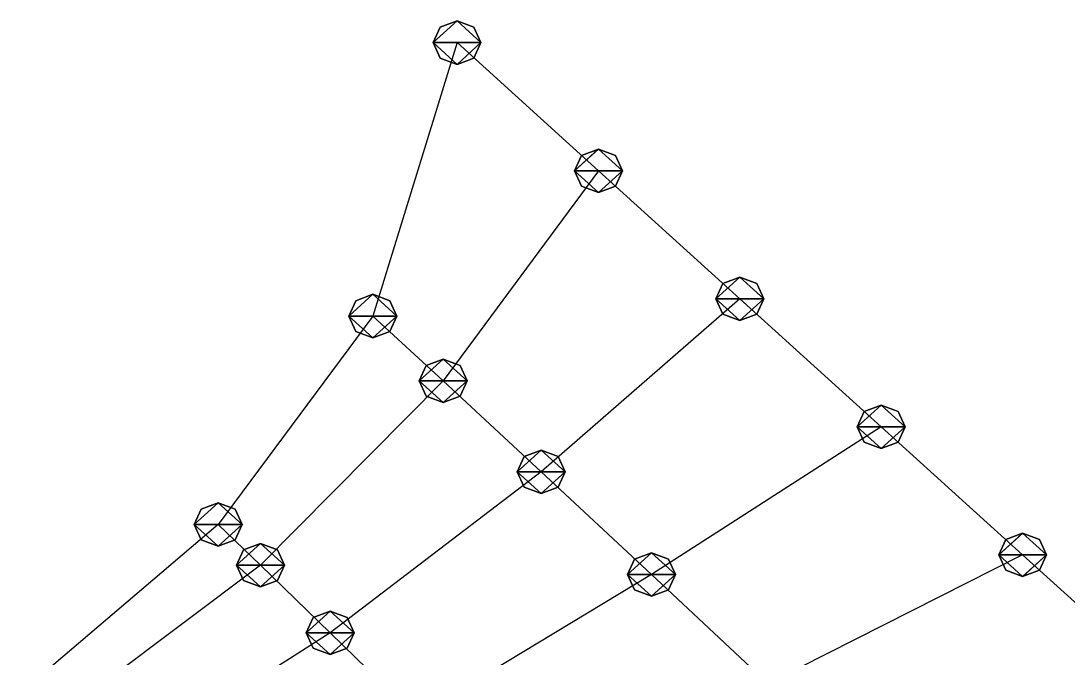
# Model space of a CAD drawing. Header units: metres. Extents: x -75 to 75, y -50 to 48.
# Drawn here: x -3 to 40.71, y 21.74 to 48.34 of the extents above; entities that cross this region are included whole.
import ezdxf

# ---------------------------------------------------------------- set-up
doc = ezdxf.new("R2010")
doc.units = ezdxf.units.M

msp = doc.modelspace()

# ---------------------------------------------------------------- linework, layer by layer
for p, q in [((15.20528, 48.339706, -197.08182), (14.498174, 48.074257, -196.95804)), ((15.20528, 48.339706, -197.08182), (14.498174, 48.074257, -196.95804)), ((15.912387, 48.074257, -196.95804), (15.20528, 48.339706, -197.08182)), ((15.912387, 48.074257, -196.95804), (15.20528, 48.339706, -197.08182)), ((14.498174, 48.074257, -196.95804), (14.20528, 47.433395, -196.65921)), ((14.498174, 48.074257, -196.95804), (14.20528, 47.433395, -196.65921)), ((16.20528, 47.433395, -196.65921), (15.912387, 48.074257, -196.95804)), ((16.20528, 47.433395, -196.65921), (15.912387, 48.074257, -196.95804)), ((15.20528, 47.433395, -196.65921), (11.688602, 36.020073, -198.07664)), ((14.20528, 47.433395, -196.65921), (14.498174, 46.792534, -196.36038)), ((14.20528, 47.433395, -196.65921), (14.498174, 46.792534, -196.36038)), ((21.10851, 42.08716, -195.27728), (15.20528, 47.433395, -196.65921)), ((15.912387, 46.792534, -196.36038), (16.20528, 47.433395, -196.65921)), ((15.912387, 46.792534, -196.36038), (16.20528, 47.433395, -196.65921)), ((14.498174, 46.792534, -196.36038), (15.20528, 46.527084, -196.2366)), ((14.498174, 46.792534, -196.36038), (15.20528, 46.527084, -196.2366)), ((15.20528, 46.527084, -196.2366), (15.912387, 46.792534, -196.36038)), ((15.20528, 46.527084, -196.2366), (15.912387, 46.792534, -196.36038)), ((21.10851, 42.99347, -195.69989), (20.401402, 42.72802, -195.57611)), ((21.10851, 42.99347, -195.69989), (20.401402, 42.72802, -195.57611)), ((21.10851, 42.99347, -195.69989), (20.401402, 42.72802, -195.57611)), ((21.815617, 42.72802, -195.57611), (21.10851, 42.99347, -195.69989)), ((21.815617, 42.72802, -195.57611), (21.10851, 42.99347, -195.69989)), ((21.815617, 42.72802, -195.57611), (21.10851, 42.99347, -195.69989)), ((20.401402, 42.72802, -195.57611), (20.10851, 42.08716, -195.27728)), ((20.401402, 42.72802, -195.57611), (20.10851, 42.08716, -195.27728)), ((20.401402, 42.72802, -195.57611), (20.10851, 42.08716, -195.27728)), ((22.10851, 42.08716, -195.27728), (21.815617, 42.72802, -195.57611)), ((22.10851, 42.08716, -195.27728), (21.815617, 42.72802, -195.57611)), ((22.10851, 42.08716, -195.27728), (21.815617, 42.72802, -195.57611)), ((21.10851, 42.08716, -195.27728), (14.629795, 33.31057, -197.43626)), ((20.10851, 42.08716, -195.27728), (20.401402, 41.446297, -194.97845)), ((20.10851, 42.08716, -195.27728), (20.401402, 41.446297, -194.97845)), ((20.10851, 42.08716, -195.27728), (20.401402, 41.446297, -194.97845)), ((27.011723, 36.740913, -193.89536), (21.10851, 42.08716, -195.27728)), ((21.815617, 41.446297, -194.97845), (22.10851, 42.08716, -195.27728)), ((21.815617, 41.446297, -194.97845), (22.10851, 42.08716, -195.27728)), ((21.815617, 41.446297, -194.97845), (22.10851, 42.08716, -195.27728)), ((20.401402, 41.446297, -194.97845), (21.10851, 41.180847, -194.85468)), ((20.401402, 41.446297, -194.97845), (21.10851, 41.180847, -194.85468)), ((20.401402, 41.446297, -194.97845), (21.10851, 41.180847, -194.85468)), ((21.10851, 41.180847, -194.85468), (21.815617, 41.446297, -194.97845)), ((21.10851, 41.180847, -194.85468), (21.815617, 41.446297, -194.97845)), ((21.10851, 41.180847, -194.85468), (21.815617, 41.446297, -194.97845)), ((27.011723, 37.647224, -194.31796), (26.304615, 37.381775, -194.19418)), ((27.011723, 37.647224, -194.31796), (26.304615, 37.381775, -194.19418)), ((27.011723, 37.647224, -194.31796), (26.304615, 37.381775, -194.19418)), ((27.71883, 37.381775, -194.19418), (27.011723, 37.647224, -194.31796)), ((27.71883, 37.381775, -194.19418), (27.011723, 37.647224, -194.31796)), ((27.71883, 37.381775, -194.19418), (27.011723, 37.647224, -194.31796)), ((26.304615, 37.381775, -194.19418), (26.011723, 36.740913, -193.89536)), ((26.304615, 37.381775, -194.19418), (26.011723, 36.740913, -193.89536)), ((26.304615, 37.381775, -194.19418), (26.011723, 36.740913, -193.89536)), ((28.011723, 36.740913, -193.89536), (27.71883, 37.381775, -194.19418)), ((28.011723, 36.740913, -193.89536), (27.71883, 37.381775, -194.19418)), ((28.011723, 36.740913, -193.89536), (27.71883, 37.381775, -194.19418)), ((11.688602, 36.926384, -198.49925), (10.981496, 36.660934, -198.37547)), ((11.688602, 36.926384, -198.49925), (10.981496, 36.660934, -198.37547)), ((11.688602, 36.926384, -198.49925), (10.981496, 36.660934, -198.37547)), ((12.395709, 36.660934, -198.37547), (11.688602, 36.926384, -198.49925)), ((12.395709, 36.660934, -198.37547), (11.688602, 36.926384, -198.49925)), ((12.395709, 36.660934, -198.37547), (11.688602, 36.926384, -198.49925)), ((27.011723, 36.740913, -193.89536), (18.72025, 29.518814, -196.57034)), ((26.011723, 36.740913, -193.89536), (26.304615, 36.10005, -193.59653)), ((26.011723, 36.740913, -193.89536), (26.304615, 36.10005, -193.59653)), ((26.011723, 36.740913, -193.89536), (26.304615, 36.10005, -193.59653)), ((32.914944, 31.394684, -192.51341), (27.011723, 36.740913, -193.89536)), ((27.71883, 36.10005, -193.59653), (28.011723, 36.740913, -193.89536)), ((27.71883, 36.10005, -193.59653), (28.011723, 36.740913, -193.89536)), ((27.71883, 36.10005, -193.59653), (28.011723, 36.740913, -193.89536)), ((10.981496, 36.660934, -198.37547), (10.688602, 36.020073, -198.07664)), ((10.981496, 36.660934, -198.37547), (10.688602, 36.020073, -198.07664)), ((10.981496, 36.660934, -198.37547), (10.688602, 36.020073, -198.07664)), ((12.688602, 36.020073, -198.07664), (12.395709, 36.660934, -198.37547)), ((12.688602, 36.020073, -198.07664), (12.395709, 36.660934, -198.37547)), ((12.688602, 36.020073, -198.07664), (12.395709, 36.660934, -198.37547)), ((11.688602, 36.020073, -198.07664), (5.2307854, 27.316666, -200.1352)), ((10.688602, 36.020073, -198.07664), (10.981496, 35.37921, -197.77782)), ((10.688602, 36.020073, -198.07664), (10.981496, 35.37921, -197.77782)), ((10.688602, 36.020073, -198.07664), (10.981496, 35.37921, -197.77782)), ((14.629795, 33.31057, -197.43626), (11.688602, 36.020073, -198.07664)), ((12.395709, 35.37921, -197.77782), (12.688602, 36.020073, -198.07664)), ((12.395709, 35.37921, -197.77782), (12.688602, 36.020073, -198.07664)), ((12.395709, 35.37921, -197.77782), (12.688602, 36.020073, -198.07664)), ((26.304615, 36.10005, -193.59653), (27.011723, 35.834602, -193.47275)), ((26.304615, 36.10005, -193.59653), (27.011723, 35.834602, -193.47275)), ((26.304615, 36.10005, -193.59653), (27.011723, 35.834602, -193.47275)), ((27.011723, 35.834602, -193.47275), (27.71883, 36.10005, -193.59653)), ((27.011723, 35.834602, -193.47275), (27.71883, 36.10005, -193.59653)), ((27.011723, 35.834602, -193.47275), (27.71883, 36.10005, -193.59653)), ((10.981496, 35.37921, -197.77782), (11.688602, 35.11376, -197.65404)), ((10.981496, 35.37921, -197.77782), (11.688602, 35.11376, -197.65404)), ((10.981496, 35.37921, -197.77782), (11.688602, 35.11376, -197.65404)), ((11.688602, 35.11376, -197.65404), (12.395709, 35.37921, -197.77782)), ((11.688602, 35.11376, -197.65404), (12.395709, 35.37921, -197.77782)), ((11.688602, 35.11376, -197.65404), (12.395709, 35.37921, -197.77782)), ((14.629795, 34.21688, -197.85887), (13.9226885, 33.95143, -197.73509)), ((14.629795, 34.21688, -197.85887), (13.9226885, 33.95143, -197.73509)), ((14.629795, 34.21688, -197.85887), (13.9226885, 33.95143, -197.73509)), ((14.629795, 34.21688, -197.85887), (13.9226885, 33.95143, -197.73509)), ((15.336902, 33.95143, -197.73509), (14.629795, 34.21688, -197.85887)), ((15.336902, 33.95143, -197.73509), (14.629795, 34.21688, -197.85887)), ((15.336902, 33.95143, -197.73509), (14.629795, 34.21688, -197.85887)), ((15.336902, 33.95143, -197.73509), (14.629795, 34.21688, -197.85887)), ((13.9226885, 33.95143, -197.73509), (13.629795, 33.31057, -197.43626)), ((13.9226885, 33.95143, -197.73509), (13.629795, 33.31057, -197.43626)), ((13.9226885, 33.95143, -197.73509), (13.629795, 33.31057, -197.43626)), ((13.9226885, 33.95143, -197.73509), (13.629795, 33.31057, -197.43626)), ((15.629795, 33.31057, -197.43626), (15.336902, 33.95143, -197.73509)), ((15.629795, 33.31057, -197.43626), (15.336902, 33.95143, -197.73509)), ((15.629795, 33.31057, -197.43626), (15.336902, 33.95143, -197.73509)), ((15.629795, 33.31057, -197.43626), (15.336902, 33.95143, -197.73509)), ((14.629795, 33.31057, -197.43626), (7.0018425, 25.61663, -199.82137)), ((13.629795, 33.31057, -197.43626), (13.9226885, 32.66971, -197.13744)), ((13.629795, 33.31057, -197.43626), (13.9226885, 32.66971, -197.13744)), ((13.629795, 33.31057, -197.43626), (13.9226885, 32.66971, -197.13744)), ((13.629795, 33.31057, -197.43626), (13.9226885, 32.66971, -197.13744)), ((18.72025, 29.518814, -196.57034), (14.629795, 33.31057, -197.43626)), ((15.336902, 32.66971, -197.13744), (15.629795, 33.31057, -197.43626)), ((15.336902, 32.66971, -197.13744), (15.629795, 33.31057, -197.43626)), ((15.336902, 32.66971, -197.13744), (15.629795, 33.31057, -197.43626)), ((15.336902, 32.66971, -197.13744), (15.629795, 33.31057, -197.43626)), ((13.9226885, 32.66971, -197.13744), (14.629795, 32.40426, -197.01366)), ((13.9226885, 32.66971, -197.13744), (14.629795, 32.40426, -197.01366)), ((13.9226885, 32.66971, -197.13744), (14.629795, 32.40426, -197.01366)), ((13.9226885, 32.66971, -197.13744), (14.629795, 32.40426, -197.01366)), ((14.629795, 32.40426, -197.01366), (15.336902, 32.66971, -197.13744)), ((14.629795, 32.40426, -197.01366), (15.336902, 32.66971, -197.13744)), ((14.629795, 32.40426, -197.01366), (15.336902, 32.66971, -197.13744)), ((14.629795, 32.40426, -197.01366), (15.336902, 32.66971, -197.13744)), ((32.207836, 32.035545, -192.81224), (31.914944, 31.394684, -192.51341)), ((32.207836, 32.035545, -192.81224), (31.914944, 31.394684, -192.51341)), ((32.207836, 32.035545, -192.81224), (31.914944, 31.394684, -192.51341)), ((32.914944, 32.300995, -192.93602), (32.207836, 32.035545, -192.81224)), ((32.914944, 32.300995, -192.93602), (32.207836, 32.035545, -192.81224)), ((32.914944, 32.300995, -192.93602), (32.207836, 32.035545, -192.81224)), ((33.62205, 32.035545, -192.81224), (32.914944, 32.300995, -192.93602)), ((33.62205, 32.035545, -192.81224), (32.914944, 32.300995, -192.93602)), ((33.62205, 32.035545, -192.81224), (32.914944, 32.300995, -192.93602)), ((33.914944, 31.394684, -192.51341), (33.62205, 32.035545, -192.81224)), ((33.914944, 31.394684, -192.51341), (33.62205, 32.035545, -192.81224)), ((33.914944, 31.394684, -192.51341), (33.62205, 32.035545, -192.81224)), ((32.914944, 31.394684, -192.51341), (23.32803, 25.224945, -195.6184)), ((31.914944, 31.394684, -192.51341), (32.207836, 30.753824, -192.21458)), ((31.914944, 31.394684, -192.51341), (32.207836, 30.753824, -192.21458)), ((31.914944, 31.394684, -192.51341), (32.207836, 30.753824, -192.21458)), ((38.818157, 26.048439, -191.13148), (32.914944, 31.394684, -192.51341)), ((33.62205, 30.753824, -192.21458), (33.914944, 31.394684, -192.51341)), ((33.62205, 30.753824, -192.21458), (33.914944, 31.394684, -192.51341)), ((33.62205, 30.753824, -192.21458), (33.914944, 31.394684, -192.51341)), ((32.207836, 30.753824, -192.21458), (32.914944, 30.48837, -192.0908)), ((32.207836, 30.753824, -192.21458), (32.914944, 30.48837, -192.0908)), ((32.207836, 30.753824, -192.21458), (32.914944, 30.48837, -192.0908)), ((32.914944, 30.48837, -192.0908), (33.62205, 30.753824, -192.21458)), ((32.914944, 30.48837, -192.0908), (33.62205, 30.753824, -192.21458)), ((32.914944, 30.48837, -192.0908), (33.62205, 30.753824, -192.21458)), ((18.72025, 30.425127, -196.99295), (18.013142, 30.159674, -196.86917)), ((18.72025, 30.425127, -196.99295), (18.013142, 30.159674, -196.86917)), ((18.72025, 30.425127, -196.99295), (18.013142, 30.159674, -196.86917)), ((18.72025, 30.425127, -196.99295), (18.013142, 30.159674, -196.86917)), ((19.427357, 30.159674, -196.86917), (18.72025, 30.425127, -196.99295)), ((19.427357, 30.159674, -196.86917), (18.72025, 30.425127, -196.99295)), ((19.427357, 30.159674, -196.86917), (18.72025, 30.425127, -196.99295)), ((19.427357, 30.159674, -196.86917), (18.72025, 30.425127, -196.99295)), ((18.013142, 30.159674, -196.86917), (17.72025, 29.518814, -196.57034)), ((18.013142, 30.159674, -196.86917), (17.72025, 29.518814, -196.57034)), ((18.013142, 30.159674, -196.86917), (17.72025, 29.518814, -196.57034)), ((18.013142, 30.159674, -196.86917), (17.72025, 29.518814, -196.57034)), ((19.72025, 29.518814, -196.57034), (19.427357, 30.159674, -196.86917)), ((19.72025, 29.518814, -196.57034), (19.427357, 30.159674, -196.86917)), ((19.72025, 29.518814, -196.57034), (19.427357, 30.159674, -196.86917)), ((19.72025, 29.518814, -196.57034), (19.427357, 30.159674, -196.86917)), ((18.72025, 29.518814, -196.57034), (9.911377, 22.799095, -199.3316)), ((17.72025, 29.518814, -196.57034), (18.013142, 28.877954, -196.27151)), ((17.72025, 29.518814, -196.57034), (18.013142, 28.877954, -196.27151)), ((17.72025, 29.518814, -196.57034), (18.013142, 28.877954, -196.27151)), ((17.72025, 29.518814, -196.57034), (18.013142, 28.877954, -196.27151)), ((23.32803, 25.224945, -195.6184), (18.72025, 29.518814, -196.57034)), ((19.427357, 28.877954, -196.27151), (19.72025, 29.518814, -196.57034)), ((19.427357, 28.877954, -196.27151), (19.72025, 29.518814, -196.57034)), ((19.427357, 28.877954, -196.27151), (19.72025, 29.518814, -196.57034)), ((19.427357, 28.877954, -196.27151), (19.72025, 29.518814, -196.57034)), ((18.013142, 28.877954, -196.27151), (18.72025, 28.612501, -196.14774)), ((18.013142, 28.877954, -196.27151), (18.72025, 28.612501, -196.14774)), ((18.013142, 28.877954, -196.27151), (18.72025, 28.612501, -196.14774)), ((18.013142, 28.877954, -196.27151), (18.72025, 28.612501, -196.14774)), ((18.72025, 28.612501, -196.14774), (19.427357, 28.877954, -196.27151)), ((18.72025, 28.612501, -196.14774), (19.427357, 28.877954, -196.27151)), ((18.72025, 28.612501, -196.14774), (19.427357, 28.877954, -196.27151)), ((18.72025, 28.612501, -196.14774), (19.427357, 28.877954, -196.27151)), ((5.2307854, 28.222979, -200.5578), (4.523679, 27.957525, -200.43402)), ((5.2307854, 28.222979, -200.5578), (4.523679, 27.957525, -200.43402)), ((5.2307854, 28.222979, -200.5578), (4.523679, 27.957525, -200.43402)), ((5.937892, 27.957525, -200.43402), (5.2307854, 28.222979, -200.5578)), ((5.937892, 27.957525, -200.43402), (5.2307854, 28.222979, -200.5578)), ((5.937892, 27.957525, -200.43402), (5.2307854, 28.222979, -200.5578)), ((4.523679, 27.957525, -200.43402), (4.2307854, 27.316666, -200.1352)), ((4.523679, 27.957525, -200.43402), (4.2307854, 27.316666, -200.1352)), ((4.523679, 27.957525, -200.43402), (4.2307854, 27.316666, -200.1352)), ((6.2307854, 27.316666, -200.1352), (5.937892, 27.957525, -200.43402)), ((6.2307854, 27.316666, -200.1352), (5.937892, 27.957525, -200.43402)), ((6.2307854, 27.316666, -200.1352), (5.937892, 27.957525, -200.43402)), ((5.2307854, 27.316666, -200.1352), (-2.9980621, 20.313652, -202.50818)), ((4.2307854, 27.316666, -200.1352), (4.523679, 26.675806, -199.83636)), ((4.2307854, 27.316666, -200.1352), (4.523679, 26.675806, -199.83636)), ((4.2307854, 27.316666, -200.1352), (4.523679, 26.675806, -199.83636)), ((7.0018425, 25.61663, -199.82137), (5.2307854, 27.316666, -200.1352)), ((5.937892, 26.675806, -199.83636), (6.2307854, 27.316666, -200.1352)), ((5.937892, 26.675806, -199.83636), (6.2307854, 27.316666, -200.1352)), ((5.937892, 26.675806, -199.83636), (6.2307854, 27.316666, -200.1352)), ((4.523679, 26.675806, -199.83636), (5.2307854, 26.410353, -199.71259)), ((4.523679, 26.675806, -199.83636), (5.2307854, 26.410353, -199.71259)), ((4.523679, 26.675806, -199.83636), (5.2307854, 26.410353, -199.71259)), ((5.2307854, 26.410353, -199.71259), (5.937892, 26.675806, -199.83636)), ((5.2307854, 26.410353, -199.71259), (5.937892, 26.675806, -199.83636)), ((5.2307854, 26.410353, -199.71259), (5.937892, 26.675806, -199.83636)), ((38.11105, 26.689299, -191.43031), (37.818157, 26.048439, -191.13148)), ((38.11105, 26.689299, -191.43031), (37.818157, 26.048439, -191.13148)), ((38.11105, 26.689299, -191.43031), (37.818157, 26.048439, -191.13148)), ((38.818157, 26.954752, -191.5541), (38.11105, 26.689299, -191.43031)), ((38.818157, 26.954752, -191.5541), (38.11105, 26.689299, -191.43031)), ((38.818157, 26.954752, -191.5541), (38.11105, 26.689299, -191.43031)), ((39.525265, 26.689299, -191.43031), (38.818157, 26.954752, -191.5541)), ((39.525265, 26.689299, -191.43031), (38.818157, 26.954752, -191.5541)), ((39.525265, 26.689299, -191.43031), (38.818157, 26.954752, -191.5541)), ((39.818157, 26.048439, -191.13148), (39.525265, 26.689299, -191.43031)), ((39.818157, 26.048439, -191.13148), (39.525265, 26.689299, -191.43031)), ((39.818157, 26.048439, -191.13148), (39.525265, 26.689299, -191.43031)), ((6.294736, 26.25749, -200.1202), (6.0018425, 25.61663, -199.82137)), ((6.294736, 26.25749, -200.1202), (6.0018425, 25.61663, -199.82137)), ((6.294736, 26.25749, -200.1202), (6.0018425, 25.61663, -199.82137)), ((6.294736, 26.25749, -200.1202), (6.0018425, 25.61663, -199.82137)), ((7.0018425, 26.522943, -200.24397), (6.294736, 26.25749, -200.1202)), ((7.0018425, 26.522943, -200.24397), (6.294736, 26.25749, -200.1202)), ((7.0018425, 26.522943, -200.24397), (6.294736, 26.25749, -200.1202)), ((7.0018425, 26.522943, -200.24397), (6.294736, 26.25749, -200.1202)), ((7.708949, 26.25749, -200.1202), (7.0018425, 26.522943, -200.24397)), ((7.708949, 26.25749, -200.1202), (7.0018425, 26.522943, -200.24397)), ((7.708949, 26.25749, -200.1202), (7.0018425, 26.522943, -200.24397)), ((7.708949, 26.25749, -200.1202), (7.0018425, 26.522943, -200.24397)), ((8.0018425, 25.61663, -199.82137), (7.708949, 26.25749, -200.1202)), ((8.0018425, 25.61663, -199.82137), (7.708949, 26.25749, -200.1202)), ((8.0018425, 25.61663, -199.82137), (7.708949, 26.25749, -200.1202)), ((8.0018425, 25.61663, -199.82137), (7.708949, 26.25749, -200.1202)), ((22.620922, 25.865805, -195.91722), (22.32803, 25.224945, -195.6184)), ((22.620922, 25.865805, -195.91722), (22.32803, 25.224945, -195.6184)), ((22.620922, 25.865805, -195.91722), (22.32803, 25.224945, -195.6184)), ((22.620922, 25.865805, -195.91722), (22.32803, 25.224945, -195.6184)), ((23.32803, 26.131258, -196.041), (22.620922, 25.865805, -195.91722)), ((23.32803, 26.131258, -196.041), (22.620922, 25.865805, -195.91722)), ((23.32803, 26.131258, -196.041), (22.620922, 25.865805, -195.91722)), ((23.32803, 26.131258, -196.041), (22.620922, 25.865805, -195.91722)), ((24.035137, 25.865805, -195.91722), (23.32803, 26.131258, -196.041)), ((24.035137, 25.865805, -195.91722), (23.32803, 26.131258, -196.041)), ((24.035137, 25.865805, -195.91722), (23.32803, 26.131258, -196.041)), ((24.035137, 25.865805, -195.91722), (23.32803, 26.131258, -196.041)), ((24.32803, 25.224945, -195.6184), (24.035137, 25.865805, -195.91722)), ((24.32803, 25.224945, -195.6184), (24.035137, 25.865805, -195.91722)), ((24.32803, 25.224945, -195.6184), (24.035137, 25.865805, -195.91722)), ((24.32803, 25.224945, -195.6184), (24.035137, 25.865805, -195.91722)), ((38.818157, 26.048439, -191.13148), (28.184086, 20.682892, -194.63266)), ((37.818157, 26.048439, -191.13148), (38.11105, 25.40758, -190.83266)), ((37.818157, 26.048439, -191.13148), (38.11105, 25.40758, -190.83266)), ((37.818157, 26.048439, -191.13148), (38.11105, 25.40758, -190.83266)), ((44.721386, 20.702202, -189.74954), (38.818157, 26.048439, -191.13148)), ((39.525265, 25.40758, -190.83266), (39.818157, 26.048439, -191.13148)), ((39.525265, 25.40758, -190.83266), (39.818157, 26.048439, -191.13148)), ((39.525265, 25.40758, -190.83266), (39.818157, 26.048439, -191.13148)), ((7.0018425, 25.61663, -199.82137), (-1.7646179, 19.040482, -202.38283)), ((6.0018425, 25.61663, -199.82137), (6.294736, 24.97577, -199.52254)), ((6.0018425, 25.61663, -199.82137), (6.294736, 24.97577, -199.52254)), ((6.0018425, 25.61663, -199.82137), (6.294736, 24.97577, -199.52254)), ((6.0018425, 25.61663, -199.82137), (6.294736, 24.97577, -199.52254)), ((9.911377, 22.799095, -199.3316), (7.0018425, 25.61663, -199.82137)), ((7.708949, 24.97577, -199.52254), (8.0018425, 25.61663, -199.82137)), ((7.708949, 24.97577, -199.52254), (8.0018425, 25.61663, -199.82137)), ((7.708949, 24.97577, -199.52254), (8.0018425, 25.61663, -199.82137)), ((7.708949, 24.97577, -199.52254), (8.0018425, 25.61663, -199.82137)), ((38.11105, 25.40758, -190.83266), (38.818157, 25.142126, -190.70888)), ((38.11105, 25.40758, -190.83266), (38.818157, 25.142126, -190.70888)), ((38.11105, 25.40758, -190.83266), (38.818157, 25.142126, -190.70888)), ((38.818157, 25.142126, -190.70888), (39.525265, 25.40758, -190.83266)), ((38.818157, 25.142126, -190.70888), (39.525265, 25.40758, -190.83266)), ((38.818157, 25.142126, -190.70888), (39.525265, 25.40758, -190.83266)), ((6.294736, 24.97577, -199.52254), (7.0018425, 24.710318, -199.39876)), ((6.294736, 24.97577, -199.52254), (7.0018425, 24.710318, -199.39876)), ((6.294736, 24.97577, -199.52254), (7.0018425, 24.710318, -199.39876)), ((6.294736, 24.97577, -199.52254), (7.0018425, 24.710318, -199.39876)), ((7.0018425, 24.710318, -199.39876), (7.708949, 24.97577, -199.52254)), ((7.0018425, 24.710318, -199.39876), (7.708949, 24.97577, -199.52254)), ((7.0018425, 24.710318, -199.39876), (7.708949, 24.97577, -199.52254)), ((7.0018425, 24.710318, -199.39876), (7.708949, 24.97577, -199.52254)), ((23.32803, 25.224945, -195.6184), (13.492779, 19.30368, -198.75717)), ((22.32803, 25.224945, -195.6184), (22.620922, 24.584085, -195.31956)), ((22.32803, 25.224945, -195.6184), (22.620922, 24.584085, -195.31956)), ((22.32803, 25.224945, -195.6184), (22.620922, 24.584085, -195.31956)), ((22.32803, 25.224945, -195.6184), (22.620922, 24.584085, -195.31956)), ((28.184086, 20.682892, -194.63266), (23.32803, 25.224945, -195.6184)), ((24.035137, 24.584085, -195.31956), (24.32803, 25.224945, -195.6184)), ((24.035137, 24.584085, -195.31956), (24.32803, 25.224945, -195.6184)), ((24.035137, 24.584085, -195.31956), (24.32803, 25.224945, -195.6184)), ((24.035137, 24.584085, -195.31956), (24.32803, 25.224945, -195.6184)), ((22.620922, 24.584085, -195.31956), (23.32803, 24.318632, -195.19579)), ((22.620922, 24.584085, -195.31956), (23.32803, 24.318632, -195.19579)), ((22.620922, 24.584085, -195.31956), (23.32803, 24.318632, -195.19579)), ((22.620922, 24.584085, -195.31956), (23.32803, 24.318632, -195.19579)), ((23.32803, 24.318632, -195.19579), (24.035137, 24.584085, -195.31956)), ((23.32803, 24.318632, -195.19579), (24.035137, 24.584085, -195.31956)), ((23.32803, 24.318632, -195.19579), (24.035137, 24.584085, -195.31956)), ((23.32803, 24.318632, -195.19579), (24.035137, 24.584085, -195.31956)), ((9.911377, 23.705408, -199.75421), (9.20427, 23.439955, -199.63043)), ((9.911377, 23.705408, -199.75421), (9.20427, 23.439955, -199.63043)), ((9.911377, 23.705408, -199.75421), (9.20427, 23.439955, -199.63043)), ((9.911377, 23.705408, -199.75421), (9.20427, 23.439955, -199.63043)), ((10.618484, 23.439955, -199.63043), (9.911377, 23.705408, -199.75421)), ((10.618484, 23.439955, -199.63043), (9.911377, 23.705408, -199.75421)), ((10.618484, 23.439955, -199.63043), (9.911377, 23.705408, -199.75421)), ((10.618484, 23.439955, -199.63043), (9.911377, 23.705408, -199.75421)), ((9.20427, 23.439955, -199.63043), (8.911377, 22.799095, -199.3316)), ((9.20427, 23.439955, -199.63043), (8.911377, 22.799095, -199.3316)), ((9.20427, 23.439955, -199.63043), (8.911377, 22.799095, -199.3316)), ((9.20427, 23.439955, -199.63043), (8.911377, 22.799095, -199.3316)), ((10.911377, 22.799095, -199.3316), (10.618484, 23.439955, -199.63043)), ((10.911377, 22.799095, -199.3316), (10.618484, 23.439955, -199.63043)), ((10.911377, 22.799095, -199.3316), (10.618484, 23.439955, -199.63043)), ((10.911377, 22.799095, -199.3316), (10.618484, 23.439955, -199.63043)), ((9.911377, 22.799095, -199.3316), (0.43055344, 16.757515, -202.17766)), ((8.911377, 22.799095, -199.3316), (9.20427, 22.158236, -199.03278)), ((8.911377, 22.799095, -199.3316), (9.20427, 22.158236, -199.03278)), ((8.911377, 22.799095, -199.3316), (9.20427, 22.158236, -199.03278)), ((8.911377, 22.799095, -199.3316), (9.20427, 22.158236, -199.03278)), ((13.492779, 19.30368, -198.75717), (9.911377, 22.799095, -199.3316)), ((10.618484, 22.158236, -199.03278), (10.911377, 22.799095, -199.3316)), ((10.618484, 22.158236, -199.03278), (10.911377, 22.799095, -199.3316)), ((10.618484, 22.158236, -199.03278), (10.911377, 22.799095, -199.3316)), ((10.618484, 22.158236, -199.03278), (10.911377, 22.799095, -199.3316)), ((9.20427, 22.158236, -199.03278), (9.911377, 21.892782, -198.909)), ((9.20427, 22.158236, -199.03278), (9.911377, 21.892782, -198.909)), ((9.20427, 22.158236, -199.03278), (9.911377, 21.892782, -198.909)), ((9.20427, 22.158236, -199.03278), (9.911377, 21.892782, -198.909)), ((9.911377, 21.892782, -198.909), (10.618484, 22.158236, -199.03278)), ((9.911377, 21.892782, -198.909), (10.618484, 22.158236, -199.03278)), ((9.911377, 21.892782, -198.909), (10.618484, 22.158236, -199.03278)), ((9.911377, 21.892782, -198.909), (10.618484, 22.158236, -199.03278))]:
    msp.add_line(p, q)
for points in [[(14.20528, 47.433395, -196.65921), (14.498174, 48.074257, -196.95804), (15.20528, 48.339706, -197.08182), (15.20538, 48.339806, -197.08171)], [(14.20528, 47.433395, -196.65921), (14.498174, 48.074257, -196.95804), (15.20528, 48.339706, -197.08182), (15.20538, 48.339806, -197.08171)], [(14.20528, 47.433395, -196.65921), (15.20528, 48.339706, -197.08182), (16.20528, 47.433395, -196.65921), (16.20538, 47.433495, -196.6591)], [(14.20528, 47.433395, -196.65921), (15.20528, 48.339706, -197.08182), (16.20528, 47.433395, -196.65921), (16.20538, 47.433495, -196.6591)], [(15.20528, 48.339706, -197.08182), (15.912387, 48.074257, -196.95804), (16.20528, 47.433395, -196.65921), (16.20538, 47.433495, -196.6591)], [(15.20528, 48.339706, -197.08182), (15.912387, 48.074257, -196.95804), (16.20528, 47.433395, -196.65921), (16.20538, 47.433495, -196.6591)], [(15.20528, 46.527084, -196.2366), (14.498174, 46.792534, -196.36038), (14.20528, 47.433395, -196.65921), (14.20538, 47.433495, -196.6591)], [(16.20528, 47.433395, -196.65921), (15.20528, 46.527084, -196.2366), (14.20528, 47.433395, -196.65921), (14.20538, 47.433495, -196.6591)], [(15.20528, 46.527084, -196.2366), (14.498174, 46.792534, -196.36038), (14.20528, 47.433395, -196.65921), (14.20538, 47.433495, -196.6591)], [(16.20528, 47.433395, -196.65921), (15.20528, 46.527084, -196.2366), (14.20528, 47.433395, -196.65921), (14.20538, 47.433495, -196.6591)], [(16.20528, 47.433395, -196.65921), (15.912387, 46.792534, -196.36038), (15.20528, 46.527084, -196.2366), (15.20538, 46.527184, -196.2365)], [(16.20528, 47.433395, -196.65921), (15.912387, 46.792534, -196.36038), (15.20528, 46.527084, -196.2366), (15.20538, 46.527184, -196.2365)], [(20.10851, 42.08716, -195.27728), (20.401402, 42.72802, -195.57611), (21.10851, 42.99347, -195.69989), (21.108608, 42.99357, -195.69978)], [(20.10851, 42.08716, -195.27728), (20.401402, 42.72802, -195.57611), (21.10851, 42.99347, -195.69989), (21.108608, 42.99357, -195.69978)], [(20.10851, 42.08716, -195.27728), (20.401402, 42.72802, -195.57611), (21.10851, 42.99347, -195.69989), (21.108608, 42.99357, -195.69978)], [(20.10851, 42.08716, -195.27728), (21.10851, 42.99347, -195.69989), (22.10851, 42.08716, -195.27728), (22.108608, 42.087257, -195.27718)], [(20.10851, 42.08716, -195.27728), (21.10851, 42.99347, -195.69989), (22.10851, 42.08716, -195.27728), (22.108608, 42.087257, -195.27718)], [(20.10851, 42.08716, -195.27728), (21.10851, 42.99347, -195.69989), (22.10851, 42.08716, -195.27728), (22.108608, 42.087257, -195.27718)], [(21.10851, 42.99347, -195.69989), (21.815617, 42.72802, -195.57611), (22.10851, 42.08716, -195.27728), (22.108608, 42.087257, -195.27718)], [(21.10851, 42.99347, -195.69989), (21.815617, 42.72802, -195.57611), (22.10851, 42.08716, -195.27728), (22.108608, 42.087257, -195.27718)], [(21.10851, 42.99347, -195.69989), (21.815617, 42.72802, -195.57611), (22.10851, 42.08716, -195.27728), (22.108608, 42.087257, -195.27718)], [(21.10851, 41.180847, -194.85468), (20.401402, 41.446297, -194.97845), (20.10851, 42.08716, -195.27728), (20.108608, 42.087257, -195.27718)], [(22.10851, 42.08716, -195.27728), (21.10851, 41.180847, -194.85468), (20.10851, 42.08716, -195.27728), (20.108608, 42.087257, -195.27718)], [(21.10851, 41.180847, -194.85468), (20.401402, 41.446297, -194.97845), (20.10851, 42.08716, -195.27728), (20.108608, 42.087257, -195.27718)], [(22.10851, 42.08716, -195.27728), (21.10851, 41.180847, -194.85468), (20.10851, 42.08716, -195.27728), (20.108608, 42.087257, -195.27718)], [(21.10851, 41.180847, -194.85468), (20.401402, 41.446297, -194.97845), (20.10851, 42.08716, -195.27728), (20.108608, 42.087257, -195.27718)], [(22.10851, 42.08716, -195.27728), (21.10851, 41.180847, -194.85468), (20.10851, 42.08716, -195.27728), (20.108608, 42.087257, -195.27718)], [(22.10851, 42.08716, -195.27728), (21.815617, 41.446297, -194.97845), (21.10851, 41.180847, -194.85468), (21.108608, 41.180946, -194.85457)], [(22.10851, 42.08716, -195.27728), (21.815617, 41.446297, -194.97845), (21.10851, 41.180847, -194.85468), (21.108608, 41.180946, -194.85457)], [(22.10851, 42.08716, -195.27728), (21.815617, 41.446297, -194.97845), (21.10851, 41.180847, -194.85468), (21.108608, 41.180946, -194.85457)], [(26.011723, 36.740913, -193.89536), (26.304615, 37.381775, -194.19418), (27.011723, 37.647224, -194.31796), (27.011822, 37.647324, -194.31786)], [(26.011723, 36.740913, -193.89536), (26.304615, 37.381775, -194.19418), (27.011723, 37.647224, -194.31796), (27.011822, 37.647324, -194.31786)], [(26.011723, 36.740913, -193.89536), (26.304615, 37.381775, -194.19418), (27.011723, 37.647224, -194.31796), (27.011822, 37.647324, -194.31786)], [(26.011723, 36.740913, -193.89536), (27.011723, 37.647224, -194.31796), (28.011723, 36.740913, -193.89536), (28.011822, 36.741013, -193.89525)], [(26.011723, 36.740913, -193.89536), (27.011723, 37.647224, -194.31796), (28.011723, 36.740913, -193.89536), (28.011822, 36.741013, -193.89525)], [(26.011723, 36.740913, -193.89536), (27.011723, 37.647224, -194.31796), (28.011723, 36.740913, -193.89536), (28.011822, 36.741013, -193.89525)], [(27.011723, 37.647224, -194.31796), (27.71883, 37.381775, -194.19418), (28.011723, 36.740913, -193.89536), (28.011822, 36.741013, -193.89525)], [(27.011723, 37.647224, -194.31796), (27.71883, 37.381775, -194.19418), (28.011723, 36.740913, -193.89536), (28.011822, 36.741013, -193.89525)], [(27.011723, 37.647224, -194.31796), (27.71883, 37.381775, -194.19418), (28.011723, 36.740913, -193.89536), (28.011822, 36.741013, -193.89525)], [(10.688602, 36.020073, -198.07664), (10.981496, 36.660934, -198.37547), (11.688602, 36.926384, -198.49925), (11.688703, 36.926483, -198.49915)], [(10.688602, 36.020073, -198.07664), (10.981496, 36.660934, -198.37547), (11.688602, 36.926384, -198.49925), (11.688703, 36.926483, -198.49915)], [(10.688602, 36.020073, -198.07664), (10.981496, 36.660934, -198.37547), (11.688602, 36.926384, -198.49925), (11.688703, 36.926483, -198.49915)], [(10.688602, 36.020073, -198.07664), (11.688602, 36.926384, -198.49925), (12.688602, 36.020073, -198.07664), (12.688703, 36.020172, -198.07654)], [(10.688602, 36.020073, -198.07664), (11.688602, 36.926384, -198.49925), (12.688602, 36.020073, -198.07664), (12.688703, 36.020172, -198.07654)], [(10.688602, 36.020073, -198.07664), (11.688602, 36.926384, -198.49925), (12.688602, 36.020073, -198.07664), (12.688703, 36.020172, -198.07654)], [(11.688602, 36.926384, -198.49925), (12.395709, 36.660934, -198.37547), (12.688602, 36.020073, -198.07664), (12.688703, 36.020172, -198.07654)], [(11.688602, 36.926384, -198.49925), (12.395709, 36.660934, -198.37547), (12.688602, 36.020073, -198.07664), (12.688703, 36.020172, -198.07654)], [(11.688602, 36.926384, -198.49925), (12.395709, 36.660934, -198.37547), (12.688602, 36.020073, -198.07664), (12.688703, 36.020172, -198.07654)], [(27.011723, 35.834602, -193.47275), (26.304615, 36.10005, -193.59653), (26.011723, 36.740913, -193.89536), (26.011822, 36.741013, -193.89525)], [(28.011723, 36.740913, -193.89536), (27.011723, 35.834602, -193.47275), (26.011723, 36.740913, -193.89536), (26.011822, 36.741013, -193.89525)], [(27.011723, 35.834602, -193.47275), (26.304615, 36.10005, -193.59653), (26.011723, 36.740913, -193.89536), (26.011822, 36.741013, -193.89525)], [(28.011723, 36.740913, -193.89536), (27.011723, 35.834602, -193.47275), (26.011723, 36.740913, -193.89536), (26.011822, 36.741013, -193.89525)], [(27.011723, 35.834602, -193.47275), (26.304615, 36.10005, -193.59653), (26.011723, 36.740913, -193.89536), (26.011822, 36.741013, -193.89525)], [(28.011723, 36.740913, -193.89536), (27.011723, 35.834602, -193.47275), (26.011723, 36.740913, -193.89536), (26.011822, 36.741013, -193.89525)], [(28.011723, 36.740913, -193.89536), (27.71883, 36.10005, -193.59653), (27.011723, 35.834602, -193.47275), (27.011822, 35.8347, -193.47264)], [(28.011723, 36.740913, -193.89536), (27.71883, 36.10005, -193.59653), (27.011723, 35.834602, -193.47275), (27.011822, 35.8347, -193.47264)], [(28.011723, 36.740913, -193.89536), (27.71883, 36.10005, -193.59653), (27.011723, 35.834602, -193.47275), (27.011822, 35.8347, -193.47264)], [(11.688602, 35.11376, -197.65404), (10.981496, 35.37921, -197.77782), (10.688602, 36.020073, -198.07664), (10.688703, 36.020172, -198.07654)], [(12.688602, 36.020073, -198.07664), (11.688602, 35.11376, -197.65404), (10.688602, 36.020073, -198.07664), (10.688703, 36.020172, -198.07654)], [(11.688602, 35.11376, -197.65404), (10.981496, 35.37921, -197.77782), (10.688602, 36.020073, -198.07664), (10.688703, 36.020172, -198.07654)], [(12.688602, 36.020073, -198.07664), (11.688602, 35.11376, -197.65404), (10.688602, 36.020073, -198.07664), (10.688703, 36.020172, -198.07654)], [(11.688602, 35.11376, -197.65404), (10.981496, 35.37921, -197.77782), (10.688602, 36.020073, -198.07664), (10.688703, 36.020172, -198.07654)], [(12.688602, 36.020073, -198.07664), (11.688602, 35.11376, -197.65404), (10.688602, 36.020073, -198.07664), (10.688703, 36.020172, -198.07654)], [(12.688602, 36.020073, -198.07664), (12.395709, 35.37921, -197.77782), (11.688602, 35.11376, -197.65404), (11.688703, 35.11386, -197.65393)], [(12.688602, 36.020073, -198.07664), (12.395709, 35.37921, -197.77782), (11.688602, 35.11376, -197.65404), (11.688703, 35.11386, -197.65393)], [(12.688602, 36.020073, -198.07664), (12.395709, 35.37921, -197.77782), (11.688602, 35.11376, -197.65404), (11.688703, 35.11386, -197.65393)], [(13.629795, 33.31057, -197.43626), (13.9226885, 33.95143, -197.73509), (14.629795, 34.21688, -197.85887), (14.629895, 34.21698, -197.85876)], [(13.629795, 33.31057, -197.43626), (13.9226885, 33.95143, -197.73509), (14.629795, 34.21688, -197.85887), (14.629895, 34.21698, -197.85876)], [(13.629795, 33.31057, -197.43626), (13.9226885, 33.95143, -197.73509), (14.629795, 34.21688, -197.85887), (14.629895, 34.21698, -197.85876)], [(13.629795, 33.31057, -197.43626), (13.9226885, 33.95143, -197.73509), (14.629795, 34.21688, -197.85887), (14.629895, 34.21698, -197.85876)], [(13.629795, 33.31057, -197.43626), (14.629795, 34.21688, -197.85887), (15.629795, 33.31057, -197.43626), (15.629895, 33.31067, -197.43616)], [(13.629795, 33.31057, -197.43626), (14.629795, 34.21688, -197.85887), (15.629795, 33.31057, -197.43626), (15.629895, 33.31067, -197.43616)], [(13.629795, 33.31057, -197.43626), (14.629795, 34.21688, -197.85887), (15.629795, 33.31057, -197.43626), (15.629895, 33.31067, -197.43616)], [(13.629795, 33.31057, -197.43626), (14.629795, 34.21688, -197.85887), (15.629795, 33.31057, -197.43626), (15.629895, 33.31067, -197.43616)], [(14.629795, 34.21688, -197.85887), (15.336902, 33.95143, -197.73509), (15.629795, 33.31057, -197.43626), (15.629895, 33.31067, -197.43616)], [(14.629795, 34.21688, -197.85887), (15.336902, 33.95143, -197.73509), (15.629795, 33.31057, -197.43626), (15.629895, 33.31067, -197.43616)], [(14.629795, 34.21688, -197.85887), (15.336902, 33.95143, -197.73509), (15.629795, 33.31057, -197.43626), (15.629895, 33.31067, -197.43616)], [(14.629795, 34.21688, -197.85887), (15.336902, 33.95143, -197.73509), (15.629795, 33.31057, -197.43626), (15.629895, 33.31067, -197.43616)], [(14.629795, 32.40426, -197.01366), (13.9226885, 32.66971, -197.13744), (13.629795, 33.31057, -197.43626), (13.629895, 33.31067, -197.43616)], [(15.629795, 33.31057, -197.43626), (14.629795, 32.40426, -197.01366), (13.629795, 33.31057, -197.43626), (13.629895, 33.31067, -197.43616)], [(14.629795, 32.40426, -197.01366), (13.9226885, 32.66971, -197.13744), (13.629795, 33.31057, -197.43626), (13.629895, 33.31067, -197.43616)], [(15.629795, 33.31057, -197.43626), (14.629795, 32.40426, -197.01366), (13.629795, 33.31057, -197.43626), (13.629895, 33.31067, -197.43616)], [(14.629795, 32.40426, -197.01366), (13.9226885, 32.66971, -197.13744), (13.629795, 33.31057, -197.43626), (13.629895, 33.31067, -197.43616)], [(15.629795, 33.31057, -197.43626), (14.629795, 32.40426, -197.01366), (13.629795, 33.31057, -197.43626), (13.629895, 33.31067, -197.43616)], [(14.629795, 32.40426, -197.01366), (13.9226885, 32.66971, -197.13744), (13.629795, 33.31057, -197.43626), (13.629895, 33.31067, -197.43616)], [(15.629795, 33.31057, -197.43626), (14.629795, 32.40426, -197.01366), (13.629795, 33.31057, -197.43626), (13.629895, 33.31067, -197.43616)], [(15.629795, 33.31057, -197.43626), (15.336902, 32.66971, -197.13744), (14.629795, 32.40426, -197.01366), (14.629895, 32.404358, -197.01355)], [(15.629795, 33.31057, -197.43626), (15.336902, 32.66971, -197.13744), (14.629795, 32.40426, -197.01366), (14.629895, 32.404358, -197.01355)], [(15.629795, 33.31057, -197.43626), (15.336902, 32.66971, -197.13744), (14.629795, 32.40426, -197.01366), (14.629895, 32.404358, -197.01355)], [(15.629795, 33.31057, -197.43626), (15.336902, 32.66971, -197.13744), (14.629795, 32.40426, -197.01366), (14.629895, 32.404358, -197.01355)], [(31.914944, 31.394684, -192.51341), (32.207836, 32.035545, -192.81224), (32.914944, 32.300995, -192.93602), (32.915043, 32.301094, -192.93591)], [(31.914944, 31.394684, -192.51341), (32.207836, 32.035545, -192.81224), (32.914944, 32.300995, -192.93602), (32.915043, 32.301094, -192.93591)], [(31.914944, 31.394684, -192.51341), (32.207836, 32.035545, -192.81224), (32.914944, 32.300995, -192.93602), (32.915043, 32.301094, -192.93591)], [(31.914944, 31.394684, -192.51341), (32.914944, 32.300995, -192.93602), (33.914944, 31.394684, -192.51341), (33.915043, 31.394783, -192.5133)], [(31.914944, 31.394684, -192.51341), (32.914944, 32.300995, -192.93602), (33.914944, 31.394684, -192.51341), (33.915043, 31.394783, -192.5133)], [(31.914944, 31.394684, -192.51341), (32.914944, 32.300995, -192.93602), (33.914944, 31.394684, -192.51341), (33.915043, 31.394783, -192.5133)], [(32.914944, 32.300995, -192.93602), (33.62205, 32.035545, -192.81224), (33.914944, 31.394684, -192.51341), (33.915043, 31.394783, -192.5133)], [(32.914944, 32.300995, -192.93602), (33.62205, 32.035545, -192.81224), (33.914944, 31.394684, -192.51341), (33.915043, 31.394783, -192.5133)], [(32.914944, 32.300995, -192.93602), (33.62205, 32.035545, -192.81224), (33.914944, 31.394684, -192.51341), (33.915043, 31.394783, -192.5133)], [(32.914944, 30.48837, -192.0908), (32.207836, 30.753824, -192.21458), (31.914944, 31.394684, -192.51341), (31.915043, 31.394783, -192.5133)], [(33.914944, 31.394684, -192.51341), (32.914944, 30.48837, -192.0908), (31.914944, 31.394684, -192.51341), (31.915043, 31.394783, -192.5133)], [(32.914944, 30.48837, -192.0908), (32.207836, 30.753824, -192.21458), (31.914944, 31.394684, -192.51341), (31.915043, 31.394783, -192.5133)], [(33.914944, 31.394684, -192.51341), (32.914944, 30.48837, -192.0908), (31.914944, 31.394684, -192.51341), (31.915043, 31.394783, -192.5133)], [(32.914944, 30.48837, -192.0908), (32.207836, 30.753824, -192.21458), (31.914944, 31.394684, -192.51341), (31.915043, 31.394783, -192.5133)], [(33.914944, 31.394684, -192.51341), (32.914944, 30.48837, -192.0908), (31.914944, 31.394684, -192.51341), (31.915043, 31.394783, -192.5133)], [(33.914944, 31.394684, -192.51341), (33.62205, 30.753824, -192.21458), (32.914944, 30.48837, -192.0908), (32.915043, 30.48847, -192.0907)], [(33.914944, 31.394684, -192.51341), (33.62205, 30.753824, -192.21458), (32.914944, 30.48837, -192.0908), (32.915043, 30.48847, -192.0907)], [(33.914944, 31.394684, -192.51341), (33.62205, 30.753824, -192.21458), (32.914944, 30.48837, -192.0908), (32.915043, 30.48847, -192.0907)], [(17.72025, 29.518814, -196.57034), (18.013142, 30.159674, -196.86917), (18.72025, 30.425127, -196.99295), (18.720348, 30.425226, -196.99284)], [(17.72025, 29.518814, -196.57034), (18.013142, 30.159674, -196.86917), (18.72025, 30.425127, -196.99295), (18.720348, 30.425226, -196.99284)], [(17.72025, 29.518814, -196.57034), (18.013142, 30.159674, -196.86917), (18.72025, 30.425127, -196.99295), (18.720348, 30.425226, -196.99284)], [(17.72025, 29.518814, -196.57034), (18.013142, 30.159674, -196.86917), (18.72025, 30.425127, -196.99295), (18.720348, 30.425226, -196.99284)], [(17.72025, 29.518814, -196.57034), (18.72025, 30.425127, -196.99295), (19.72025, 29.518814, -196.57034), (19.720348, 29.518913, -196.57024)], [(17.72025, 29.518814, -196.57034), (18.72025, 30.425127, -196.99295), (19.72025, 29.518814, -196.57034), (19.720348, 29.518913, -196.57024)], [(17.72025, 29.518814, -196.57034), (18.72025, 30.425127, -196.99295), (19.72025, 29.518814, -196.57034), (19.720348, 29.518913, -196.57024)], [(17.72025, 29.518814, -196.57034), (18.72025, 30.425127, -196.99295), (19.72025, 29.518814, -196.57034), (19.720348, 29.518913, -196.57024)], [(18.72025, 30.425127, -196.99295), (19.427357, 30.159674, -196.86917), (19.72025, 29.518814, -196.57034), (19.720348, 29.518913, -196.57024)], [(18.72025, 30.425127, -196.99295), (19.427357, 30.159674, -196.86917), (19.72025, 29.518814, -196.57034), (19.720348, 29.518913, -196.57024)], [(18.72025, 30.425127, -196.99295), (19.427357, 30.159674, -196.86917), (19.72025, 29.518814, -196.57034), (19.720348, 29.518913, -196.57024)], [(18.72025, 30.425127, -196.99295), (19.427357, 30.159674, -196.86917), (19.72025, 29.518814, -196.57034), (19.720348, 29.518913, -196.57024)], [(18.72025, 28.612501, -196.14774), (18.013142, 28.877954, -196.27151), (17.72025, 29.518814, -196.57034), (17.720348, 29.518913, -196.57024)], [(19.72025, 29.518814, -196.57034), (18.72025, 28.612501, -196.14774), (17.72025, 29.518814, -196.57034), (17.720348, 29.518913, -196.57024)], [(18.72025, 28.612501, -196.14774), (18.013142, 28.877954, -196.27151), (17.72025, 29.518814, -196.57034), (17.720348, 29.518913, -196.57024)], [(19.72025, 29.518814, -196.57034), (18.72025, 28.612501, -196.14774), (17.72025, 29.518814, -196.57034), (17.720348, 29.518913, -196.57024)], [(18.72025, 28.612501, -196.14774), (18.013142, 28.877954, -196.27151), (17.72025, 29.518814, -196.57034), (17.720348, 29.518913, -196.57024)], [(19.72025, 29.518814, -196.57034), (18.72025, 28.612501, -196.14774), (17.72025, 29.518814, -196.57034), (17.720348, 29.518913, -196.57024)], [(18.72025, 28.612501, -196.14774), (18.013142, 28.877954, -196.27151), (17.72025, 29.518814, -196.57034), (17.720348, 29.518913, -196.57024)], [(19.72025, 29.518814, -196.57034), (18.72025, 28.612501, -196.14774), (17.72025, 29.518814, -196.57034), (17.720348, 29.518913, -196.57024)], [(19.72025, 29.518814, -196.57034), (19.427357, 28.877954, -196.27151), (18.72025, 28.612501, -196.14774), (18.720348, 28.6126, -196.14763)], [(19.72025, 29.518814, -196.57034), (19.427357, 28.877954, -196.27151), (18.72025, 28.612501, -196.14774), (18.720348, 28.6126, -196.14763)], [(19.72025, 29.518814, -196.57034), (19.427357, 28.877954, -196.27151), (18.72025, 28.612501, -196.14774), (18.720348, 28.6126, -196.14763)], [(19.72025, 29.518814, -196.57034), (19.427357, 28.877954, -196.27151), (18.72025, 28.612501, -196.14774), (18.720348, 28.6126, -196.14763)], [(4.2307854, 27.316666, -200.1352), (4.523679, 27.957525, -200.43402), (5.2307854, 28.222979, -200.5578), (5.2308855, 28.223078, -200.5577)], [(4.2307854, 27.316666, -200.1352), (4.523679, 27.957525, -200.43402), (5.2307854, 28.222979, -200.5578), (5.2308855, 28.223078, -200.5577)], [(4.2307854, 27.316666, -200.1352), (4.523679, 27.957525, -200.43402), (5.2307854, 28.222979, -200.5578), (5.2308855, 28.223078, -200.5577)], [(4.2307854, 27.316666, -200.1352), (5.2307854, 28.222979, -200.5578), (6.2307854, 27.316666, -200.1352), (6.2308855, 27.316765, -200.13509)], [(4.2307854, 27.316666, -200.1352), (5.2307854, 28.222979, -200.5578), (6.2307854, 27.316666, -200.1352), (6.2308855, 27.316765, -200.13509)], [(4.2307854, 27.316666, -200.1352), (5.2307854, 28.222979, -200.5578), (6.2307854, 27.316666, -200.1352), (6.2308855, 27.316765, -200.13509)], [(5.2307854, 28.222979, -200.5578), (5.937892, 27.957525, -200.43402), (6.2307854, 27.316666, -200.1352), (6.2308855, 27.316765, -200.13509)], [(5.2307854, 28.222979, -200.5578), (5.937892, 27.957525, -200.43402), (6.2307854, 27.316666, -200.1352), (6.2308855, 27.316765, -200.13509)], [(5.2307854, 28.222979, -200.5578), (5.937892, 27.957525, -200.43402), (6.2307854, 27.316666, -200.1352), (6.2308855, 27.316765, -200.13509)], [(5.2307854, 26.410353, -199.71259), (4.523679, 26.675806, -199.83636), (4.2307854, 27.316666, -200.1352), (4.2308855, 27.316765, -200.13509)], [(6.2307854, 27.316666, -200.1352), (5.2307854, 26.410353, -199.71259), (4.2307854, 27.316666, -200.1352), (4.2308855, 27.316765, -200.13509)], [(5.2307854, 26.410353, -199.71259), (4.523679, 26.675806, -199.83636), (4.2307854, 27.316666, -200.1352), (4.2308855, 27.316765, -200.13509)], [(6.2307854, 27.316666, -200.1352), (5.2307854, 26.410353, -199.71259), (4.2307854, 27.316666, -200.1352), (4.2308855, 27.316765, -200.13509)], [(5.2307854, 26.410353, -199.71259), (4.523679, 26.675806, -199.83636), (4.2307854, 27.316666, -200.1352), (4.2308855, 27.316765, -200.13509)], [(6.2307854, 27.316666, -200.1352), (5.2307854, 26.410353, -199.71259), (4.2307854, 27.316666, -200.1352), (4.2308855, 27.316765, -200.13509)], [(6.2307854, 27.316666, -200.1352), (5.937892, 26.675806, -199.83636), (5.2307854, 26.410353, -199.71259), (5.2308855, 26.410452, -199.71248)], [(6.2307854, 27.316666, -200.1352), (5.937892, 26.675806, -199.83636), (5.2307854, 26.410353, -199.71259), (5.2308855, 26.410452, -199.71248)], [(6.2307854, 27.316666, -200.1352), (5.937892, 26.675806, -199.83636), (5.2307854, 26.410353, -199.71259), (5.2308855, 26.410452, -199.71248)], [(37.818157, 26.048439, -191.13148), (38.11105, 26.689299, -191.43031), (38.818157, 26.954752, -191.5541), (38.818256, 26.954851, -191.55399)], [(37.818157, 26.048439, -191.13148), (38.11105, 26.689299, -191.43031), (38.818157, 26.954752, -191.5541), (38.818256, 26.954851, -191.55399)], [(37.818157, 26.048439, -191.13148), (38.11105, 26.689299, -191.43031), (38.818157, 26.954752, -191.5541), (38.818256, 26.954851, -191.55399)], [(37.818157, 26.048439, -191.13148), (38.818157, 26.954752, -191.5541), (39.818157, 26.048439, -191.13148), (39.818256, 26.048538, -191.13138)], [(37.818157, 26.048439, -191.13148), (38.818157, 26.954752, -191.5541), (39.818157, 26.048439, -191.13148), (39.818256, 26.048538, -191.13138)], [(37.818157, 26.048439, -191.13148), (38.818157, 26.954752, -191.5541), (39.818157, 26.048439, -191.13148), (39.818256, 26.048538, -191.13138)], [(38.818157, 26.954752, -191.5541), (39.525265, 26.689299, -191.43031), (39.818157, 26.048439, -191.13148), (39.818256, 26.048538, -191.13138)], [(38.818157, 26.954752, -191.5541), (39.525265, 26.689299, -191.43031), (39.818157, 26.048439, -191.13148), (39.818256, 26.048538, -191.13138)], [(38.818157, 26.954752, -191.5541), (39.525265, 26.689299, -191.43031), (39.818157, 26.048439, -191.13148), (39.818256, 26.048538, -191.13138)], [(6.0018425, 25.61663, -199.82137), (6.294736, 26.25749, -200.1202), (7.0018425, 26.522943, -200.24397), (7.0019426, 26.523043, -200.24387)], [(6.0018425, 25.61663, -199.82137), (6.294736, 26.25749, -200.1202), (7.0018425, 26.522943, -200.24397), (7.0019426, 26.523043, -200.24387)], [(6.0018425, 25.61663, -199.82137), (6.294736, 26.25749, -200.1202), (7.0018425, 26.522943, -200.24397), (7.0019426, 26.523043, -200.24387)], [(6.0018425, 25.61663, -199.82137), (6.294736, 26.25749, -200.1202), (7.0018425, 26.522943, -200.24397), (7.0019426, 26.523043, -200.24387)], [(6.0018425, 25.61663, -199.82137), (7.0018425, 26.522943, -200.24397), (8.0018425, 25.61663, -199.82137), (8.001943, 25.61673, -199.82126)], [(6.0018425, 25.61663, -199.82137), (7.0018425, 26.522943, -200.24397), (8.0018425, 25.61663, -199.82137), (8.001943, 25.61673, -199.82126)], [(6.0018425, 25.61663, -199.82137), (7.0018425, 26.522943, -200.24397), (8.0018425, 25.61663, -199.82137), (8.001943, 25.61673, -199.82126)], [(6.0018425, 25.61663, -199.82137), (7.0018425, 26.522943, -200.24397), (8.0018425, 25.61663, -199.82137), (8.001943, 25.61673, -199.82126)], [(7.0018425, 26.522943, -200.24397), (7.708949, 26.25749, -200.1202), (8.0018425, 25.61663, -199.82137), (8.001943, 25.61673, -199.82126)], [(7.0018425, 26.522943, -200.24397), (7.708949, 26.25749, -200.1202), (8.0018425, 25.61663, -199.82137), (8.001943, 25.61673, -199.82126)], [(7.0018425, 26.522943, -200.24397), (7.708949, 26.25749, -200.1202), (8.0018425, 25.61663, -199.82137), (8.001943, 25.61673, -199.82126)], [(7.0018425, 26.522943, -200.24397), (7.708949, 26.25749, -200.1202), (8.0018425, 25.61663, -199.82137), (8.001943, 25.61673, -199.82126)], [(22.32803, 25.224945, -195.6184), (22.620922, 25.865805, -195.91722), (23.32803, 26.131258, -196.041), (23.328129, 26.131357, -196.0409)], [(22.32803, 25.224945, -195.6184), (22.620922, 25.865805, -195.91722), (23.32803, 26.131258, -196.041), (23.328129, 26.131357, -196.0409)], [(22.32803, 25.224945, -195.6184), (22.620922, 25.865805, -195.91722), (23.32803, 26.131258, -196.041), (23.328129, 26.131357, -196.0409)], [(22.32803, 25.224945, -195.6184), (22.620922, 25.865805, -195.91722), (23.32803, 26.131258, -196.041), (23.328129, 26.131357, -196.0409)], [(22.32803, 25.224945, -195.6184), (23.32803, 26.131258, -196.041), (24.32803, 25.224945, -195.6184), (24.328129, 25.225044, -195.61829)], [(22.32803, 25.224945, -195.6184), (23.32803, 26.131258, -196.041), (24.32803, 25.224945, -195.6184), (24.328129, 25.225044, -195.61829)], [(22.32803, 25.224945, -195.6184), (23.32803, 26.131258, -196.041), (24.32803, 25.224945, -195.6184), (24.328129, 25.225044, -195.61829)], [(22.32803, 25.224945, -195.6184), (23.32803, 26.131258, -196.041), (24.32803, 25.224945, -195.6184), (24.328129, 25.225044, -195.61829)], [(23.32803, 26.131258, -196.041), (24.035137, 25.865805, -195.91722), (24.32803, 25.224945, -195.6184), (24.328129, 25.225044, -195.61829)], [(23.32803, 26.131258, -196.041), (24.035137, 25.865805, -195.91722), (24.32803, 25.224945, -195.6184), (24.328129, 25.225044, -195.61829)], [(23.32803, 26.131258, -196.041), (24.035137, 25.865805, -195.91722), (24.32803, 25.224945, -195.6184), (24.328129, 25.225044, -195.61829)], [(23.32803, 26.131258, -196.041), (24.035137, 25.865805, -195.91722), (24.32803, 25.224945, -195.6184), (24.328129, 25.225044, -195.61829)], [(38.818157, 25.142126, -190.70888), (38.11105, 25.40758, -190.83266), (37.818157, 26.048439, -191.13148), (37.818256, 26.048538, -191.13138)], [(39.818157, 26.048439, -191.13148), (38.818157, 25.142126, -190.70888), (37.818157, 26.048439, -191.13148), (37.818256, 26.048538, -191.13138)], [(38.818157, 25.142126, -190.70888), (38.11105, 25.40758, -190.83266), (37.818157, 26.048439, -191.13148), (37.818256, 26.048538, -191.13138)], [(39.818157, 26.048439, -191.13148), (38.818157, 25.142126, -190.70888), (37.818157, 26.048439, -191.13148), (37.818256, 26.048538, -191.13138)], [(38.818157, 25.142126, -190.70888), (38.11105, 25.40758, -190.83266), (37.818157, 26.048439, -191.13148), (37.818256, 26.048538, -191.13138)], [(39.818157, 26.048439, -191.13148), (38.818157, 25.142126, -190.70888), (37.818157, 26.048439, -191.13148), (37.818256, 26.048538, -191.13138)], [(39.818157, 26.048439, -191.13148), (39.525265, 25.40758, -190.83266), (38.818157, 25.142126, -190.70888), (38.818256, 25.142225, -190.70877)], [(39.818157, 26.048439, -191.13148), (39.525265, 25.40758, -190.83266), (38.818157, 25.142126, -190.70888), (38.818256, 25.142225, -190.70877)], [(39.818157, 26.048439, -191.13148), (39.525265, 25.40758, -190.83266), (38.818157, 25.142126, -190.70888), (38.818256, 25.142225, -190.70877)], [(7.0018425, 24.710318, -199.39876), (6.294736, 24.97577, -199.52254), (6.0018425, 25.61663, -199.82137), (6.0019426, 25.61673, -199.82126)], [(8.0018425, 25.61663, -199.82137), (7.0018425, 24.710318, -199.39876), (6.0018425, 25.61663, -199.82137), (6.0019426, 25.61673, -199.82126)], [(7.0018425, 24.710318, -199.39876), (6.294736, 24.97577, -199.52254), (6.0018425, 25.61663, -199.82137), (6.0019426, 25.61673, -199.82126)], [(8.0018425, 25.61663, -199.82137), (7.0018425, 24.710318, -199.39876), (6.0018425, 25.61663, -199.82137), (6.0019426, 25.61673, -199.82126)], [(7.0018425, 24.710318, -199.39876), (6.294736, 24.97577, -199.52254), (6.0018425, 25.61663, -199.82137), (6.0019426, 25.61673, -199.82126)], [(8.0018425, 25.61663, -199.82137), (7.0018425, 24.710318, -199.39876), (6.0018425, 25.61663, -199.82137), (6.0019426, 25.61673, -199.82126)], [(7.0018425, 24.710318, -199.39876), (6.294736, 24.97577, -199.52254), (6.0018425, 25.61663, -199.82137), (6.0019426, 25.61673, -199.82126)], [(8.0018425, 25.61663, -199.82137), (7.0018425, 24.710318, -199.39876), (6.0018425, 25.61663, -199.82137), (6.0019426, 25.61673, -199.82126)], [(8.0018425, 25.61663, -199.82137), (7.708949, 24.97577, -199.52254), (7.0018425, 24.710318, -199.39876), (7.0019426, 24.710417, -199.39865)], [(8.0018425, 25.61663, -199.82137), (7.708949, 24.97577, -199.52254), (7.0018425, 24.710318, -199.39876), (7.0019426, 24.710417, -199.39865)], [(8.0018425, 25.61663, -199.82137), (7.708949, 24.97577, -199.52254), (7.0018425, 24.710318, -199.39876), (7.0019426, 24.710417, -199.39865)], [(8.0018425, 25.61663, -199.82137), (7.708949, 24.97577, -199.52254), (7.0018425, 24.710318, -199.39876), (7.0019426, 24.710417, -199.39865)], [(23.32803, 24.318632, -195.19579), (22.620922, 24.584085, -195.31956), (22.32803, 25.224945, -195.6184), (22.328129, 25.225044, -195.61829)], [(24.32803, 25.224945, -195.6184), (23.32803, 24.318632, -195.19579), (22.32803, 25.224945, -195.6184), (22.328129, 25.225044, -195.61829)], [(23.32803, 24.318632, -195.19579), (22.620922, 24.584085, -195.31956), (22.32803, 25.224945, -195.6184), (22.328129, 25.225044, -195.61829)], [(24.32803, 25.224945, -195.6184), (23.32803, 24.318632, -195.19579), (22.32803, 25.224945, -195.6184), (22.328129, 25.225044, -195.61829)], [(23.32803, 24.318632, -195.19579), (22.620922, 24.584085, -195.31956), (22.32803, 25.224945, -195.6184), (22.328129, 25.225044, -195.61829)], [(24.32803, 25.224945, -195.6184), (23.32803, 24.318632, -195.19579), (22.32803, 25.224945, -195.6184), (22.328129, 25.225044, -195.61829)], [(23.32803, 24.318632, -195.19579), (22.620922, 24.584085, -195.31956), (22.32803, 25.224945, -195.6184), (22.328129, 25.225044, -195.61829)], [(24.32803, 25.224945, -195.6184), (23.32803, 24.318632, -195.19579), (22.32803, 25.224945, -195.6184), (22.328129, 25.225044, -195.61829)], [(24.32803, 25.224945, -195.6184), (24.035137, 24.584085, -195.31956), (23.32803, 24.318632, -195.19579), (23.328129, 24.318731, -195.19568)], [(24.32803, 25.224945, -195.6184), (24.035137, 24.584085, -195.31956), (23.32803, 24.318632, -195.19579), (23.328129, 24.318731, -195.19568)], [(24.32803, 25.224945, -195.6184), (24.035137, 24.584085, -195.31956), (23.32803, 24.318632, -195.19579), (23.328129, 24.318731, -195.19568)], [(24.32803, 25.224945, -195.6184), (24.035137, 24.584085, -195.31956), (23.32803, 24.318632, -195.19579), (23.328129, 24.318731, -195.19568)], [(8.911377, 22.799095, -199.3316), (9.20427, 23.439955, -199.63043), (9.911377, 23.705408, -199.75421), (9.911477, 23.705507, -199.7541)], [(8.911377, 22.799095, -199.3316), (9.20427, 23.439955, -199.63043), (9.911377, 23.705408, -199.75421), (9.911477, 23.705507, -199.7541)], [(8.911377, 22.799095, -199.3316), (9.20427, 23.439955, -199.63043), (9.911377, 23.705408, -199.75421), (9.911477, 23.705507, -199.7541)], [(8.911377, 22.799095, -199.3316), (9.20427, 23.439955, -199.63043), (9.911377, 23.705408, -199.75421), (9.911477, 23.705507, -199.7541)], [(8.911377, 22.799095, -199.3316), (9.911377, 23.705408, -199.75421), (10.911377, 22.799095, -199.3316), (10.911477, 22.799194, -199.3315)], [(8.911377, 22.799095, -199.3316), (9.911377, 23.705408, -199.75421), (10.911377, 22.799095, -199.3316), (10.911477, 22.799194, -199.3315)], [(8.911377, 22.799095, -199.3316), (9.911377, 23.705408, -199.75421), (10.911377, 22.799095, -199.3316), (10.911477, 22.799194, -199.3315)], [(8.911377, 22.799095, -199.3316), (9.911377, 23.705408, -199.75421), (10.911377, 22.799095, -199.3316), (10.911477, 22.799194, -199.3315)], [(9.911377, 23.705408, -199.75421), (10.618484, 23.439955, -199.63043), (10.911377, 22.799095, -199.3316), (10.911477, 22.799194, -199.3315)], [(9.911377, 23.705408, -199.75421), (10.618484, 23.439955, -199.63043), (10.911377, 22.799095, -199.3316), (10.911477, 22.799194, -199.3315)], [(9.911377, 23.705408, -199.75421), (10.618484, 23.439955, -199.63043), (10.911377, 22.799095, -199.3316), (10.911477, 22.799194, -199.3315)], [(9.911377, 23.705408, -199.75421), (10.618484, 23.439955, -199.63043), (10.911377, 22.799095, -199.3316), (10.911477, 22.799194, -199.3315)], [(9.911377, 21.892782, -198.909), (9.20427, 22.158236, -199.03278), (8.911377, 22.799095, -199.3316), (8.911477, 22.799194, -199.3315)], [(10.911377, 22.799095, -199.3316), (9.911377, 21.892782, -198.909), (8.911377, 22.799095, -199.3316), (8.911477, 22.799194, -199.3315)], [(9.911377, 21.892782, -198.909), (9.20427, 22.158236, -199.03278), (8.911377, 22.799095, -199.3316), (8.911477, 22.799194, -199.3315)], [(10.911377, 22.799095, -199.3316), (9.911377, 21.892782, -198.909), (8.911377, 22.799095, -199.3316), (8.911477, 22.799194, -199.3315)], [(9.911377, 21.892782, -198.909), (9.20427, 22.158236, -199.03278), (8.911377, 22.799095, -199.3316), (8.911477, 22.799194, -199.3315)], [(10.911377, 22.799095, -199.3316), (9.911377, 21.892782, -198.909), (8.911377, 22.799095, -199.3316), (8.911477, 22.799194, -199.3315)], [(9.911377, 21.892782, -198.909), (9.20427, 22.158236, -199.03278), (8.911377, 22.799095, -199.3316), (8.911477, 22.799194, -199.3315)], [(10.911377, 22.799095, -199.3316), (9.911377, 21.892782, -198.909), (8.911377, 22.799095, -199.3316), (8.911477, 22.799194, -199.3315)], [(10.911377, 22.799095, -199.3316), (10.618484, 22.158236, -199.03278), (9.911377, 21.892782, -198.909), (9.911477, 21.892881, -198.90889)], [(10.911377, 22.799095, -199.3316), (10.618484, 22.158236, -199.03278), (9.911377, 21.892782, -198.909), (9.911477, 21.892881, -198.90889)], [(10.911377, 22.799095, -199.3316), (10.618484, 22.158236, -199.03278), (9.911377, 21.892782, -198.909), (9.911477, 21.892881, -198.90889)], [(10.911377, 22.799095, -199.3316), (10.618484, 22.158236, -199.03278), (9.911377, 21.892782, -198.909), (9.911477, 21.892881, -198.90889)]]:
    msp.add_3dface(points)

doc.saveas('drawing.dxf')
